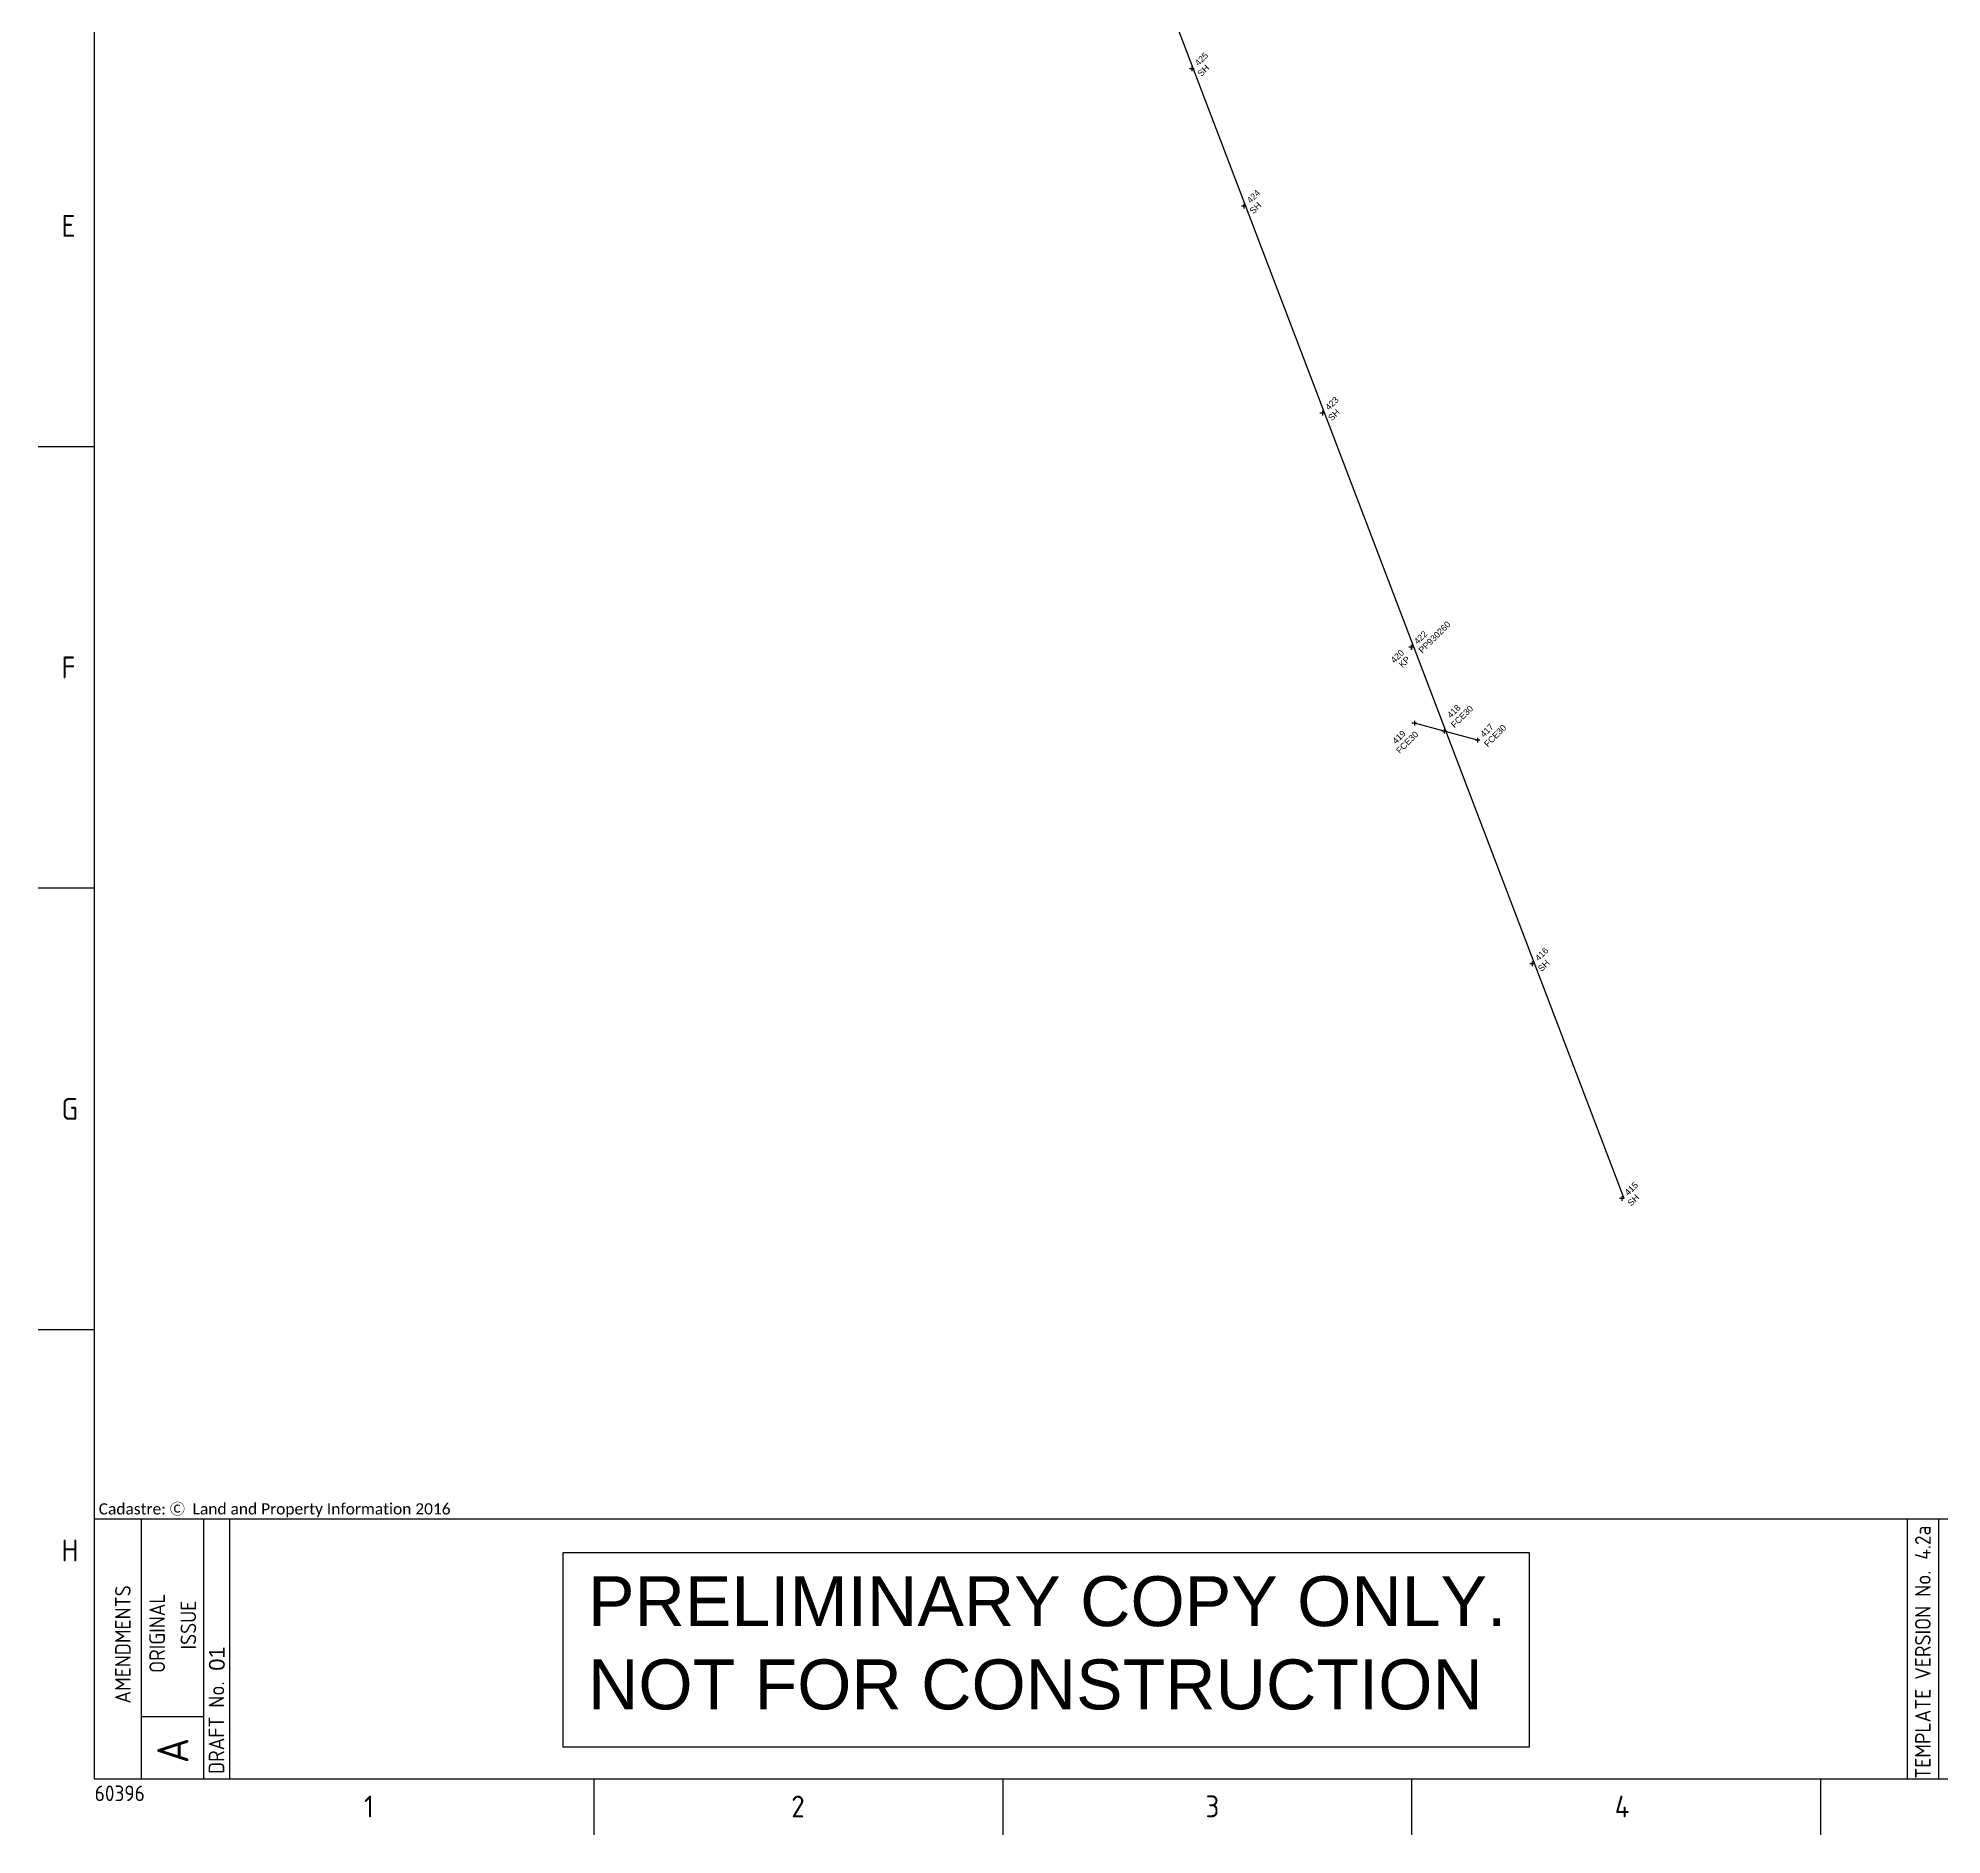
# Paper-space layout 'Survey' of a CAD drawing. Header units: metres, sheet in millimetres. Extents: x -21 to 813, y -3 to 583.
# Drawn here: x -20.5 to 284.5, y -3 to 284.9 of the extents above; entities that cross this region are included whole.
import ezdxf
from ezdxf.enums import TextEntityAlignment as Align

# ---------------------------------------------------------------- set-up
doc = ezdxf.new("R2010")
doc.units = ezdxf.units.M
doc.layers.get('0').update_dxf_attribs({"color": 6})
doc.layers.add('Notes', color=7, linetype='Continuous')
doc.layers.add('SupportsUG_SP_EXT', color=7, linetype='Continuous')
doc.layers.get('0').freeze()
doc.styles.add('ARIAL', font='arial.ttf', dxfattribs={"height": 2})
doc.styles.add('iecISOCP', font='isocp.shx')
doc.styles.get("Standard").update_dxf_attribs({"font": 'arial.ttf'})

# ---------------------------------------------------------------- blocks, each defined once
blk = doc.blocks.new('A$C30A46249')
at = {"color": 7, "lineweight": -3, "insert": (6.92, 4.97), "char_height": 1.79, "attachment_point": 7, "line_spacing_factor": 1.2}
blk.add_mtext('{\\fCalibri|b0|i0|c0|p34;\\C256;Cadastre: \\fMS Gothic|b0|i0|c128|p49;\\C250;\\c2236962;Ⓒ\\fMS Gothic|b0|i0|c0|p49; \\fCalibri|b0|i0|c0|p34;\\C256;Land and Property Information 2016}', dxfattribs=at)
blk = doc.blocks.new('A1_FRAME_TITLE')
at = {"layer": 'Notes', "color": 3, "linetype": 'Continuous'}
for p, q in [((9, 574.39), (9, 5.97)), ((16.59, 5.97), (16.59, 47.62)), ((26.59, 5.97), (26.59, 47.62)), ((30.74, 5.98), (30.74, 47.62)), ((299.54, 47.62), (299.54, 5.97)), ((304.54, 47.62), (304.54, 5.97)), ((16.59, 15.97), (26.59, 15.97))]:
    blk.add_line(p, q, dxfattribs=at)
at = {"layer": 'Notes', "linetype": 'Continuous'}
for p, q in [((9, 219.43), (0, 219.43)), ((9, 148.68), (0, 148.68)), ((9, 77.93), (0, 77.93)), ((89.14, -3.03), (89.14, 5.97)), ((154.65, -3.03), (154.65, 5.97)), ((220.16, -3.03), (220.16, 5.97)), ((285.67, -3.03), (285.67, 5.97))]:
    blk.add_line(p, q, dxfattribs=at)
at = {"layer": 'Notes', "color": 3, "linetype": 'Continuous', "flags": 128}
for points in [[(9, 47.62), (123.8, 47.62)], [(123.8, 47.62), (824.37, 47.62)], [(9, 5.97), (123.8, 5.97)], [(123.8, 5.97), (824.37, 5.97)]]:
    blk.add_lwpolyline(points, dxfattribs=at)
blk.add_attdef('DRAFT_NUM', (29.9, 23.29), '', height=2.5, rotation=90)
at = {"layer": 'Notes', "color": 7, "style": 'iecISOCP'}
for s, p in [('E', (3.74, 253.06)), ('F', (3.74, 182.31)), ('G', (3.74, 111.56)), ('H', (3.74, 40.81)), ('1', (52.24, -0.22)), ('2', (120.7, -0.22)), ('3', (187.09, -0.2)), ('4', (252.67, -0.22))]:
    blk.add_text(s, height=3.5, dxfattribs=at).set_placement(p)
for s, height, p in [('AMENDMENTS', 2.5, (14.84, 18.02)), ('ORIGINAL', 2.5, (20.34, 22.94)), ('ISSUE', 2.5, (25.34, 26.69)), ('DRAFT No.', 2.5, (29.84, 6.74)), ('A', 5, (24.09, 8.47))]:
    blk.add_text(s, height=height, rotation=90, dxfattribs=at).set_placement(p)
blk.add_text('TEMPLATE VERSION No.', height=2.5, rotation=90, dxfattribs=at).set_placement((302.04, 5.97), align=Align.MIDDLE_LEFT)
at = {"layer": 'Notes', "color": 7, "style": 'iecISOCP', "flags": 8}
blk.add_attdef('VERSION_NO', text='', height=2.5, rotation=90, dxfattribs=at).set_placement((302.04, 43.81), align=Align.MIDDLE_CENTER)
at = {"layer": 'Notes', "color": 7, "style": 'iecISOCP'}
for tag, p in [('CAP_NO', (513.19, 43.46)), ('IE_NUM', (513.05, 37.81)), ('REF_No_1', (335.24, 32.31)), ('REF_1', (362.52, 32.31)), ('GEN_WO', (441.71, 31.76)), ('HV_SWITCH', (513.46, 32.16)), ('REF_No_2', (335.24, 26.31)), ('REF_2', (362.52, 26.31)), ('OH_WO', (441.71, 25.81)), ('UBD_REF', (513.05, 25.83)), ('REF_No_3', (335.24, 20.31)), ('REF_3', (362.52, 20.31)), ('UG_WO', (441.71, 20.05)), ('GIS_MAP_No', (513.05, 20.04)), ('REF_No_4', (335.24, 14.31)), ('REF_4', (362.52, 14.31)), ('SUB_WO', (441.71, 13.81)), ('HV_OP_DIAG', (513.33, 14.2)), ('LGA', (512.95, 7.78))]:
    blk.add_attdef(tag, p, '', height=2.5, dxfattribs=at)
at = {"layer": 'Notes', "style": 'iecISOCP'}
for tag, p in [('T1', (684.37, 39.47)), ('T2', (684.37, 34.35)), ('T3', (684.37, 28.92)), ('T4', (684.37, 23.66)), ('T5', (684.37, 18.23)), ('T6', (684.37, 12.97))]:
    blk.add_attdef(tag, text='', height=3.5, dxfattribs=at).set_placement(p, align=Align.CENTER)
at = {"layer": 'Notes', "color": 7, "style": 'iecISOCP'}
for tag, p in [('scale', (567.76, 33.27)), ('DRAWN', (567.76, 24.93)), ('DATE', (567.76, 16.88)), ('CHD', (567.76, 8.37)), ('DESIGN', (605.62, 9.15))]:
    blk.add_attdef(tag, text='', height=2.5, dxfattribs=at).set_placement(p, align=Align.CENTER)
at = {"layer": 'Notes', "color": 4, "style": 'iecISOCP'}
blk.add_attdef('NUM', text='', height=7, dxfattribs=at).set_placement((792.37, 20.12), align=Align.MIDDLE_CENTER)
at = {"layer": 'Notes', "color": 1, "style": 'iecISOCP'}
blk.add_attdef('REV', text='', height=5, dxfattribs=at).set_placement((820.05, 17.1), align=Align.CENTER)
at = {"layer": 'Notes', "color": 7, "style": 'iecISOCP'}
for tag, p in [('NS', (790.71, 8.12)), ('SHTS', (805.41, 8.12))]:
    blk.add_attdef(tag, text='', height=2.5, dxfattribs=at).set_placement(p, align=Align.MIDDLE)
at = {"layer": 'Notes', "style": 'iecISOCP'}
blk.add_attdef('ExportID', (9.08, 2.39), '', height=2.5, dxfattribs=at)
at = {"layer": 'Notes', "style": 'iecISOCP', "flags": 1}
for tag, p in [('ProjectType', (14.17, -26.8)), ('ProjectNumber', (23.56, -26.82)), ('DrawingNumber', (35.51, -26.8)), ('ProjectDescription', (47.56, -26.83)), ('ExportDate', (60.28, -26.79)), ('ExportUserName', (69.15, -26.8)), ('DesignerCompanyName', (81.48, -26.79)), ('ExportAreaOfInterest', (97.1, -26.81)), ('GIS_SUCCESS', (112, -26.78)), ('CAD_SUCCESS', (121.79, -26.78)), ('DEPOTCODE', (132.11, -26.88)), ('ExportCategories', (140.08, -26.8)), ('Comments', (154.38, -26.88))]:
    blk.add_attdef(tag, p, '', height=1, dxfattribs=at)

psp = doc.layouts.new('Survey')

# ---------------------------------------------------------------- linework, layer by layer
at = {"layer": 'Notes', "ltscale": 10}
psp.add_line((233.62, 98.98), (125.42, 382.75), dxfattribs=at)
at = {"layer": 'Notes'}
for p, q in [((164.35, 280.37), (164.35, 279.62)), ((172.69, 258.36), (172.69, 257.61)), ((185.26, 225.19), (185.26, 224.44)), ((199.47, 187.66), (199.47, 186.91)), ((199.55, 187.7), (199.55, 186.95)), ((200, 175.51), (200, 174.76)), ((204.79, 174.23), (204.79, 173.48)), ((210.1, 172.78), (210.1, 172.03)), ((218.88, 136.93), (218.88, 136.18)), ((233.24, 99.35), (233.24, 98.6))]:
    psp.add_line(p, q, dxfattribs=at)
at = {"layer": 'Notes', "linetype": 'Continuous', "ltscale": 2}
for p, q in [((204.79, 173.85), (200, 175.13)), ((210.1, 172.41), (204.79, 173.85))]:
    psp.add_line(p, q, dxfattribs=at)
at = {"layer": 'Notes'}
for points in [[(164.72, 280), (164.35, 280), (163.97, 280)], [(173.07, 257.98), (172.69, 257.98), (172.32, 257.98)], [(185.63, 224.81), (185.26, 224.81), (184.88, 224.81)], [(199.85, 187.29), (199.47, 187.29), (199.1, 187.29)], [(199.92, 187.33), (199.55, 187.33), (199.17, 187.33)], [(200.37, 175.13), (200, 175.13), (199.62, 175.13)], [(205.17, 173.85), (204.79, 173.85), (204.42, 173.85)], [(210.48, 172.41), (210.1, 172.41), (209.73, 172.41)], [(219.25, 136.55), (218.88, 136.55), (218.5, 136.55)], [(233.62, 98.98), (233.24, 98.98), (232.87, 98.98)]]:
    psp.add_lwpolyline(points, dxfattribs=at)
at = {"layer": 'Notes', "color": 1, "linetype": 'Continuous'}
psp.add_lwpolyline([(63.6, 42.24), (218.4, 42.24), (218.4, 11.05), (63.6, 11.05)], close=True, dxfattribs=at)

# ---------------------------------------------------------------- block references
at = {"layer": 'Notes'}
psp.add_blockref('A$C30A46249', (-17.75, 42.91), dxfattribs=at)
at = {"layer": 'SupportsUG_SP_EXT'}
ref = psp.add_blockref('A1_FRAME_TITLE', (-20.55, 0), dxfattribs=at)
ref.add_attrib('ExportID', '60396', (-11.47, 2.39), dxfattribs={"layer": 'Notes', "height": 2.5, "style": 'iecISOCP'})
ref.add_attrib('VERSION_NO', '4.2a', dxfattribs={"layer": 'Notes', "color": 7, "height": 2.5, "rotation": 90, "style": 'iecISOCP'}).set_placement((281.49, 43.81), align=Align.MIDDLE_CENTER)
ref.add_attrib('DRAFT_NUM', '01', (9.35, 23.29), dxfattribs={"layer": '0', "height": 2.5, "rotation": 90})

# ---------------------------------------------------------------- texts
at = {"layer": 'Notes', "style": 'ARIAL'}
for s, p in [('425', (165.41, 280.38)), ('SH', (165.86, 278.68)), ('424', (173.75, 258.37)), ('SH', (174.2, 256.66)), ('423', (186.32, 225.2)), ('SH', (186.77, 223.49)), ('422', (200.53, 187.68)), ('PP930260', (201.28, 186.26)), ('420', (196.81, 184.67)), ('KP', (198.11, 183.94)), ('418', (205.85, 175.86)), ('FCE30', (206.45, 174.3)), ('419', (197.07, 171.73)), ('417', (211.16, 172.79)), ('FCE30', (211.76, 171.23)), ('FCE30', (197.67, 170.17)), ('416', (219.94, 136.94)), ('SH', (220.39, 135.23)), ('415', (234.3, 99.36)), ('SH', (234.76, 97.66))]:
    psp.add_text(s, height=1, rotation=45, dxfattribs=at).set_placement(p)
at = {"layer": 'Notes', "color": 1, "linetype": 'Continuous', "insert": (67.58, 38.43), "char_height": 8, "attachment_point": 1}
psp.add_mtext_dynamic_manual_height_columns('PRELIMINARY COPY ONLY.\\PNOT FOR CONSTRUCTION', width=148.368, gutter_width=4, heights=[0], dxfattribs=at)

doc.saveas('drawing.dxf')
